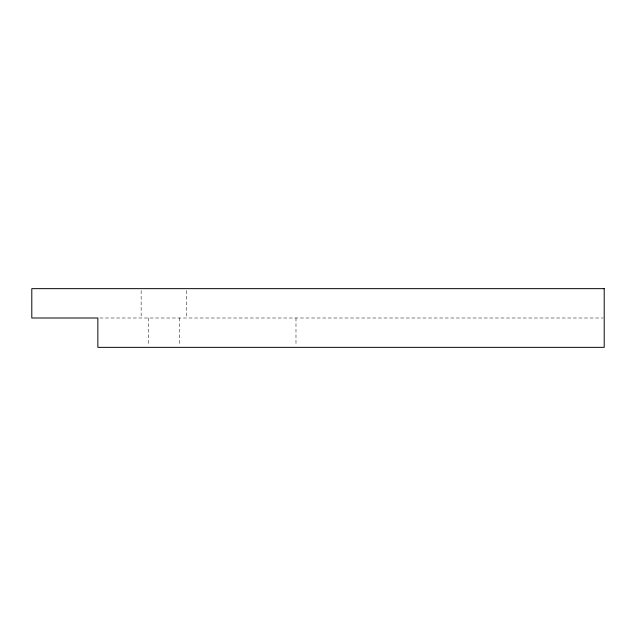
<?xml version="1.0" encoding="UTF-8"?>
<svg xmlns="http://www.w3.org/2000/svg" width="636" height="636" viewBox="0 0 636 636"><rect width="100%" height="100%" fill="white"/><g stroke="black" fill="none" stroke-linecap="round" stroke-linejoin="round"><path stroke-width="0.48" stroke-dasharray="3.18 2.39" d="M99.828 318L603.206 318M295.986 318L295.986 345.396M186.642 290.604L186.642 318M179.304 318L179.304 345.396M148.482 318L148.482 345.396M141.144 290.604L141.144 318"/><path stroke-width="0.95" d="M604.2 288.649L31.8 288.649L31.8 318L97.849 318L97.849 347.351L604.2 347.351L604.2 288.649"/></g></svg>
